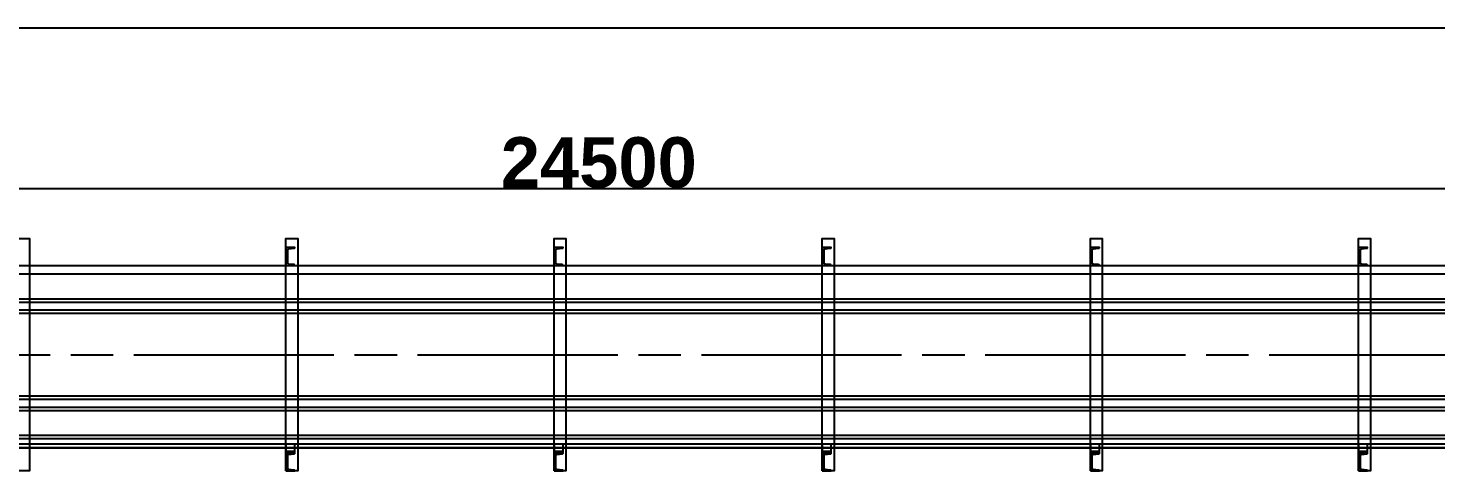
# Model space of a CAD drawing. Extents: x -115306 to 97263, y 46189 to 262006.
# Drawn here: x -14257 to -6384, y 122662 to 125140 of the extents above; entities that cross this region are included whole.
import ezdxf

# ---------------------------------------------------------------- set-up
doc = ezdxf.new("R2010")
doc.units = 0
doc.header["$LTSCALE"] = 508
doc.header["$PDMODE"] = 1
doc.header["$PDSIZE"] = -2
doc.linetypes.add('STYLE_06', pattern=[3.125, 2.083359, -0.347214, 0.347214, -0.347214])
doc.layers.get('0').update_dxf_attribs({"linetype": 'CONTINUOUS'})
doc.layers.get('DEFPOINTS').update_dxf_attribs({"linetype": 'CONTINUOUS'})
doc.layers.add('INSTALACION_NUEVA', color=7, linetype='CONTINUOUS')
doc.styles.add('ARIAL-B', font='arialbd.ttf')
doc.dimstyles.new('ISO', dxfattribs={"dimtxt": 282.222222, "dimasz": 317.5, "dimexe": 200, "dimexo": 0, "dimgap": 1, "dimtad": 1, "dimdec": 1, "dimzin": 15, "dimdsep": 46, "dimtxsty": 'ARIAL-B', "dimblk": 'VW_FILLEDARROW', "dimcen": 0, "dimadec": 0, "dimazin": 0, "dimtfac": 1, "dimtdec": 1, "dimtix": 1, "dimtmove": 0, "dimatfit": 0, "dimldrblk": 'VW_FILLEDARROW', "dimfxl": 1, "dimtolj": 1, "dimtzin": 15, "dimarcsym": 0})

# ---------------------------------------------------------------- blocks, each defined once
blk = doc.blocks.new('*U2623')
at = {"layer": 'INSTALACION_NUEVA', "color": 7, "linetype": 'Continuous'}
blk.add_line((-2184.7, 34621.3), (-2134.7, 34621.3), dxfattribs=at)
blk.add_lwpolyline([(-2184.7, 34611.3), (-2134.7, 34611.3), (-2134.7, 34661.3), (-2184.7, 34661.3)], close=True, dxfattribs=at)
blk = doc.blocks.new('*U2624')
at = {"layer": 'INSTALACION_NUEVA', "color": 7, "linetype": 'Continuous'}
blk.add_line((-684.7, 34621.3), (-634.7, 34621.3), dxfattribs=at)
blk.add_lwpolyline([(-684.7, 34611.3), (-634.7, 34611.3), (-634.7, 34661.3), (-684.7, 34661.3)], close=True, dxfattribs=at)
blk = doc.blocks.new('*U2625')
at = {"layer": 'INSTALACION_NUEVA', "color": 7, "linetype": 'Continuous'}
blk.add_line((815.3, 34621.3), (865.3, 34621.3), dxfattribs=at)
blk.add_lwpolyline([(815.3, 34611.3), (865.3, 34611.3), (865.3, 34661.3), (815.3, 34661.3)], close=True, dxfattribs=at)
blk = doc.blocks.new('*U2626')
at = {"layer": 'INSTALACION_NUEVA', "color": 7, "linetype": 'Continuous'}
blk.add_line((2315.3, 34621.3), (2365.3, 34621.3), dxfattribs=at)
blk.add_lwpolyline([(2315.3, 34611.3), (2365.3, 34611.3), (2365.3, 34661.3), (2315.3, 34661.3)], close=True, dxfattribs=at)
blk = doc.blocks.new('*U2627')
at = {"layer": 'INSTALACION_NUEVA', "color": 7, "linetype": 'Continuous'}
blk.add_line((3815.3, 34621.3), (3865.3, 34621.3), dxfattribs=at)
blk.add_lwpolyline([(3815.3, 34611.3), (3865.3, 34611.3), (3865.3, 34661.3), (3815.3, 34661.3)], close=True, dxfattribs=at)
blk = doc.blocks.new('*U2635')
at = {"layer": 'INSTALACION_NUEVA', "color": 4, "linetype": 'Continuous'}
for points in [[(11848.3, 35474.3), (11848.3, 35392.3), (-14151.7, 35392.3), (-14151.7, 35474.3)], [(11848.3, 35455.3), (11848.3, 35411.3), (-14151.7, 35411.3), (-14151.7, 35455.3)]]:
    blk.add_lwpolyline(points, close=True, dxfattribs=at)
blk = doc.blocks.new('*U2636')
at = {"layer": 'INSTALACION_NUEVA', "color": 4, "linetype": 'Continuous'}
for points in [[(11848.3, 34848.3), (11848.3, 34930.3), (-14151.7, 34930.3), (-14151.7, 34848.3)], [(11848.3, 34867.3), (11848.3, 34911.3), (-14151.7, 34911.3), (-14151.7, 34867.3)]]:
    blk.add_lwpolyline(points, close=True, dxfattribs=at)
blk = doc.blocks.new('*U2637')
at = {"layer": 'INSTALACION_NUEVA', "color": 4, "linetype": 'STYLE_06'}
blk.add_line((-14147.9, 35161.3), (11852.1, 35161.3), dxfattribs=at)
at = {"layer": 'INSTALACION_NUEVA', "color": 7, "linetype": 'Continuous'}
for points in [[(-3684.7, 34511.3), (-3684.7, 35811.3), (-3618.7, 35811.3), (-3618.7, 34511.3)], [(-2184.7, 34511.3), (-2184.7, 35811.3), (-2118.7, 35811.3), (-2118.7, 34511.3)], [(-2184.7, 35661.3), (-2134.7, 35661.3), (-2134.7, 35661.8), (-2134.7, 35662.1), (-2134.7, 35662.5), (-2134.8, 35662.8), (-2135, 35663.1), (-2135.1, 35663.4), (-2135.4, 35663.7), (-2135.6, 35663.9), (-2135.9, 35664.2), (-2136.2, 35664.4), (-2136.5, 35664.6), (-2136.9, 35664.8), (-2137.3, 35665), (-2137.7, 35665.1), (-2138.1, 35665.3), (-2138.5, 35665.3), (-2139, 35665.4), (-2154.6, 35667), (-2167.6, 35668.4), (-2168.3, 35668.5), (-2169, 35668.6), (-2169.6, 35668.8), (-2170.3, 35669), (-2170.9, 35669.3), (-2171.5, 35669.6), (-2172, 35670), (-2172.5, 35670.3), (-2173, 35670.8), (-2173.4, 35671.2), (-2173.7, 35671.7), (-2174, 35672.1), (-2174.2, 35672.6), (-2174.4, 35673.1), (-2174.5, 35673.7), (-2174.5, 35674.2), (-2174.5, 35711.3), (-2174.5, 35748.5), (-2174.5, 35749), (-2174.4, 35749.5), (-2174.2, 35750), (-2174, 35750.5), (-2173.7, 35751), (-2173.4, 35751.4), (-2173, 35751.9), (-2172.5, 35752.3), (-2172, 35752.7), (-2171.5, 35753), (-2170.9, 35753.3), (-2170.3, 35753.6), (-2169.6, 35753.8), (-2169, 35754), (-2168.3, 35754.2), (-2167.6, 35754.3), (-2154.6, 35755.6), (-2139, 35757.2), (-2138.5, 35757.3), (-2138.1, 35757.4), (-2137.7, 35757.5), (-2137.3, 35757.6), (-2136.9, 35757.8), (-2136.5, 35758), (-2136.2, 35758.2), (-2135.9, 35758.4), (-2135.6, 35758.7), (-2135.4, 35759), (-2135.1, 35759.3), (-2135, 35759.6), (-2134.8, 35759.9), (-2134.7, 35760.2), (-2134.7, 35760.5), (-2134.7, 35760.8), (-2134.7, 35761.3), (-2184.7, 35761.3), (-2184.7, 35661.3)], [(-684.7, 34511.3), (-684.7, 35811.3), (-618.7, 35811.3), (-618.7, 34511.3)], [(-684.7, 35661.3), (-634.7, 35661.3), (-634.7, 35661.8), (-634.7, 35662.1), (-634.7, 35662.5), (-634.8, 35662.8), (-635, 35663.1), (-635.1, 35663.4), (-635.4, 35663.7), (-635.6, 35663.9), (-635.9, 35664.2), (-636.2, 35664.4), (-636.5, 35664.6), (-636.9, 35664.8), (-637.3, 35665), (-637.7, 35665.1), (-638.1, 35665.3), (-638.5, 35665.3), (-639, 35665.4), (-654.6, 35667), (-667.6, 35668.4), (-668.3, 35668.5), (-669, 35668.6), (-669.6, 35668.8), (-670.3, 35669), (-670.9, 35669.3), (-671.5, 35669.6), (-672, 35670), (-672.5, 35670.3), (-673, 35670.8), (-673.4, 35671.2), (-673.7, 35671.7), (-674, 35672.1), (-674.2, 35672.6), (-674.4, 35673.1), (-674.5, 35673.7), (-674.5, 35674.2), (-674.5, 35711.3), (-674.5, 35748.5), (-674.5, 35749), (-674.4, 35749.5), (-674.2, 35750), (-674, 35750.5), (-673.7, 35751), (-673.4, 35751.4), (-673, 35751.9), (-672.5, 35752.3), (-672, 35752.7), (-671.5, 35753), (-670.9, 35753.3), (-670.3, 35753.6), (-669.6, 35753.8), (-669, 35754), (-668.3, 35754.2), (-667.6, 35754.3), (-654.6, 35755.6), (-639, 35757.2), (-638.5, 35757.3), (-638.1, 35757.4), (-637.7, 35757.5), (-637.3, 35757.6), (-636.9, 35757.8), (-636.5, 35758), (-636.2, 35758.2), (-635.9, 35758.4), (-635.6, 35758.7), (-635.4, 35759), (-635.1, 35759.3), (-635, 35759.6), (-634.8, 35759.9), (-634.7, 35760.2), (-634.7, 35760.5), (-634.7, 35760.8), (-634.7, 35761.3), (-684.7, 35761.3), (-684.7, 35661.3)], [(815.3, 34511.3), (815.3, 35811.3), (881.3, 35811.3), (881.3, 34511.3)], [(815.3, 35661.3), (865.3, 35661.3), (865.3, 35661.8), (865.3, 35662.1), (865.3, 35662.5), (865.2, 35662.8), (865, 35663.1), (864.9, 35663.4), (864.6, 35663.7), (864.4, 35663.9), (864.1, 35664.2), (863.8, 35664.4), (863.5, 35664.6), (863.1, 35664.8), (862.7, 35665), (862.3, 35665.1), (861.9, 35665.3), (861.5, 35665.3), (861, 35665.4), (845.4, 35667), (832.4, 35668.4), (831.7, 35668.5), (831, 35668.6), (830.4, 35668.8), (829.7, 35669), (829.1, 35669.3), (828.5, 35669.6), (828, 35670), (827.5, 35670.3), (827, 35670.8), (826.6, 35671.2), (826.3, 35671.7), (826, 35672.1), (825.8, 35672.6), (825.6, 35673.1), (825.5, 35673.7), (825.5, 35674.2), (825.5, 35711.3), (825.5, 35748.5), (825.5, 35749), (825.6, 35749.5), (825.8, 35750), (826, 35750.5), (826.3, 35751), (826.6, 35751.4), (827, 35751.9), (827.5, 35752.3), (828, 35752.7), (828.5, 35753), (829.1, 35753.3), (829.7, 35753.6), (830.4, 35753.8), (831, 35754), (831.7, 35754.2), (832.4, 35754.3), (845.4, 35755.6), (861, 35757.2), (861.5, 35757.3), (861.9, 35757.4), (862.3, 35757.5), (862.7, 35757.6), (863.1, 35757.8), (863.5, 35758), (863.8, 35758.2), (864.1, 35758.4), (864.4, 35758.7), (864.6, 35759), (864.9, 35759.3), (865, 35759.6), (865.2, 35759.9), (865.3, 35760.2), (865.3, 35760.5), (865.3, 35760.8), (865.3, 35761.3), (815.3, 35761.3), (815.3, 35661.3)], [(2315.3, 34511.3), (2315.3, 35811.3), (2381.3, 35811.3), (2381.3, 34511.3)], [(2315.3, 35661.3), (2365.3, 35661.3), (2365.3, 35661.8), (2365.3, 35662.1), (2365.3, 35662.5), (2365.2, 35662.8), (2365, 35663.1), (2364.9, 35663.4), (2364.6, 35663.7), (2364.4, 35663.9), (2364.1, 35664.2), (2363.8, 35664.4), (2363.5, 35664.6), (2363.1, 35664.8), (2362.7, 35665), (2362.3, 35665.1), (2361.9, 35665.3), (2361.5, 35665.3), (2361, 35665.4), (2345.4, 35667), (2332.4, 35668.4), (2331.7, 35668.5), (2331, 35668.6), (2330.4, 35668.8), (2329.7, 35669), (2329.1, 35669.3), (2328.5, 35669.6), (2328, 35670), (2327.5, 35670.3), (2327, 35670.8), (2326.6, 35671.2), (2326.3, 35671.7), (2326, 35672.1), (2325.8, 35672.6), (2325.6, 35673.1), (2325.5, 35673.7), (2325.5, 35674.2), (2325.5, 35711.3), (2325.5, 35748.5), (2325.5, 35749), (2325.6, 35749.5), (2325.8, 35750), (2326, 35750.5), (2326.3, 35751), (2326.6, 35751.4), (2327, 35751.9), (2327.5, 35752.3), (2328, 35752.7), (2328.5, 35753), (2329.1, 35753.3), (2329.7, 35753.6), (2330.4, 35753.8), (2331, 35754), (2331.7, 35754.2), (2332.4, 35754.3), (2345.4, 35755.6), (2361, 35757.2), (2361.5, 35757.3), (2361.9, 35757.4), (2362.3, 35757.5), (2362.7, 35757.6), (2363.1, 35757.8), (2363.5, 35758), (2363.8, 35758.2), (2364.1, 35758.4), (2364.4, 35758.7), (2364.6, 35759), (2364.9, 35759.3), (2365, 35759.6), (2365.2, 35759.9), (2365.3, 35760.2), (2365.3, 35760.5), (2365.3, 35760.8), (2365.3, 35761.3), (2315.3, 35761.3), (2315.3, 35661.3)], [(3815.3, 34511.3), (3815.3, 35811.3), (3881.3, 35811.3), (3881.3, 34511.3)], [(3815.3, 35661.3), (3865.3, 35661.3), (3865.3, 35661.8), (3865.3, 35662.1), (3865.3, 35662.5), (3865.2, 35662.8), (3865, 35663.1), (3864.9, 35663.4), (3864.6, 35663.7), (3864.4, 35663.9), (3864.1, 35664.2), (3863.8, 35664.4), (3863.5, 35664.6), (3863.1, 35664.8), (3862.7, 35665), (3862.3, 35665.1), (3861.9, 35665.3), (3861.5, 35665.3), (3861, 35665.4), (3845.4, 35667), (3832.4, 35668.4), (3831.7, 35668.5), (3831, 35668.6), (3830.4, 35668.8), (3829.7, 35669), (3829.1, 35669.3), (3828.5, 35669.6), (3828, 35670), (3827.5, 35670.3), (3827, 35670.8), (3826.6, 35671.2), (3826.3, 35671.7), (3826, 35672.1), (3825.8, 35672.6), (3825.6, 35673.1), (3825.5, 35673.7), (3825.5, 35674.2), (3825.5, 35711.3), (3825.5, 35748.5), (3825.5, 35749), (3825.6, 35749.5), (3825.8, 35750), (3826, 35750.5), (3826.3, 35751), (3826.6, 35751.4), (3827, 35751.9), (3827.5, 35752.3), (3828, 35752.7), (3828.5, 35753), (3829.1, 35753.3), (3829.7, 35753.6), (3830.4, 35753.8), (3831, 35754), (3831.7, 35754.2), (3832.4, 35754.3), (3845.4, 35755.6), (3861, 35757.2), (3861.5, 35757.3), (3861.9, 35757.4), (3862.3, 35757.5), (3862.7, 35757.6), (3863.1, 35757.8), (3863.5, 35758), (3863.8, 35758.2), (3864.1, 35758.4), (3864.4, 35758.7), (3864.6, 35759), (3864.9, 35759.3), (3865, 35759.6), (3865.2, 35759.9), (3865.3, 35760.2), (3865.3, 35760.5), (3865.3, 35760.8), (3865.3, 35761.3), (3815.3, 35761.3), (3815.3, 35661.3)], [(11815.3, 35611.3), (-12684.7, 35611.3), (-12684.7, 35661.3), (11815.3, 35661.3)], [(-12684.7, 34711.3), (11815.3, 34711.3), (11815.3, 34661.3), (-12684.7, 34661.3)], [(-2184.7, 34511.3), (-2134.7, 34511.3), (-2134.7, 34511.8), (-2134.7, 34512.1), (-2134.7, 34512.5), (-2134.8, 34512.8), (-2135, 34513.1), (-2135.1, 34513.4), (-2135.4, 34513.7), (-2135.6, 34513.9), (-2135.9, 34514.2), (-2136.2, 34514.4), (-2136.5, 34514.6), (-2136.9, 34514.8), (-2137.3, 34515), (-2137.7, 34515.1), (-2138.1, 34515.3), (-2138.5, 34515.3), (-2139, 34515.4), (-2154.6, 34517), (-2167.6, 34518.4), (-2168.3, 34518.5), (-2169, 34518.6), (-2169.6, 34518.8), (-2170.3, 34519), (-2170.9, 34519.3), (-2171.5, 34519.6), (-2172, 34520), (-2172.5, 34520.3), (-2173, 34520.8), (-2173.4, 34521.2), (-2173.7, 34521.7), (-2174, 34522.1), (-2174.2, 34522.6), (-2174.4, 34523.1), (-2174.5, 34523.7), (-2174.5, 34524.2), (-2174.5, 34561.3), (-2174.5, 34598.5), (-2174.5, 34599), (-2174.4, 34599.5), (-2174.2, 34600), (-2174, 34600.5), (-2173.7, 34601), (-2173.4, 34601.4), (-2173, 34601.9), (-2172.5, 34602.3), (-2172, 34602.7), (-2171.5, 34603), (-2170.9, 34603.3), (-2170.3, 34603.6), (-2169.6, 34603.8), (-2169, 34604), (-2168.3, 34604.2), (-2167.6, 34604.3), (-2154.6, 34605.6), (-2139, 34607.2), (-2138.5, 34607.3), (-2138.1, 34607.4), (-2137.7, 34607.5), (-2137.3, 34607.6), (-2136.9, 34607.8), (-2136.5, 34608), (-2136.2, 34608.2), (-2135.9, 34608.4), (-2135.6, 34608.7), (-2135.4, 34609), (-2135.1, 34609.3), (-2135, 34609.6), (-2134.8, 34609.9), (-2134.7, 34610.2), (-2134.7, 34610.5), (-2134.7, 34610.8), (-2134.7, 34611.3), (-2184.7, 34611.3), (-2184.7, 34511.3)], [(-684.7, 34511.3), (-634.7, 34511.3), (-634.7, 34511.8), (-634.7, 34512.1), (-634.7, 34512.5), (-634.8, 34512.8), (-635, 34513.1), (-635.1, 34513.4), (-635.4, 34513.7), (-635.6, 34513.9), (-635.9, 34514.2), (-636.2, 34514.4), (-636.5, 34514.6), (-636.9, 34514.8), (-637.3, 34515), (-637.7, 34515.1), (-638.1, 34515.3), (-638.5, 34515.3), (-639, 34515.4), (-654.6, 34517), (-667.6, 34518.4), (-668.3, 34518.5), (-669, 34518.6), (-669.6, 34518.8), (-670.3, 34519), (-670.9, 34519.3), (-671.5, 34519.6), (-672, 34520), (-672.5, 34520.3), (-673, 34520.8), (-673.4, 34521.2), (-673.7, 34521.7), (-674, 34522.1), (-674.2, 34522.6), (-674.4, 34523.1), (-674.5, 34523.7), (-674.5, 34524.2), (-674.5, 34561.3), (-674.5, 34598.5), (-674.5, 34599), (-674.4, 34599.5), (-674.2, 34600), (-674, 34600.5), (-673.7, 34601), (-673.4, 34601.4), (-673, 34601.9), (-672.5, 34602.3), (-672, 34602.7), (-671.5, 34603), (-670.9, 34603.3), (-670.3, 34603.6), (-669.6, 34603.8), (-669, 34604), (-668.3, 34604.2), (-667.6, 34604.3), (-654.6, 34605.6), (-639, 34607.2), (-638.5, 34607.3), (-638.1, 34607.4), (-637.7, 34607.5), (-637.3, 34607.6), (-636.9, 34607.8), (-636.5, 34608), (-636.2, 34608.2), (-635.9, 34608.4), (-635.6, 34608.7), (-635.4, 34609), (-635.1, 34609.3), (-635, 34609.6), (-634.8, 34609.9), (-634.7, 34610.2), (-634.7, 34610.5), (-634.7, 34610.8), (-634.7, 34611.3), (-684.7, 34611.3), (-684.7, 34511.3)], [(815.3, 34511.3), (865.3, 34511.3), (865.3, 34511.8), (865.3, 34512.1), (865.3, 34512.5), (865.2, 34512.8), (865, 34513.1), (864.9, 34513.4), (864.6, 34513.7), (864.4, 34513.9), (864.1, 34514.2), (863.8, 34514.4), (863.5, 34514.6), (863.1, 34514.8), (862.7, 34515), (862.3, 34515.1), (861.9, 34515.3), (861.5, 34515.3), (861, 34515.4), (845.4, 34517), (832.4, 34518.4), (831.7, 34518.5), (831, 34518.6), (830.4, 34518.8), (829.7, 34519), (829.1, 34519.3), (828.5, 34519.6), (828, 34520), (827.5, 34520.3), (827, 34520.8), (826.6, 34521.2), (826.3, 34521.7), (826, 34522.1), (825.8, 34522.6), (825.6, 34523.1), (825.5, 34523.7), (825.5, 34524.2), (825.5, 34561.3), (825.5, 34598.5), (825.5, 34599), (825.6, 34599.5), (825.8, 34600), (826, 34600.5), (826.3, 34601), (826.6, 34601.4), (827, 34601.9), (827.5, 34602.3), (828, 34602.7), (828.5, 34603), (829.1, 34603.3), (829.7, 34603.6), (830.4, 34603.8), (831, 34604), (831.7, 34604.2), (832.4, 34604.3), (845.4, 34605.6), (861, 34607.2), (861.5, 34607.3), (861.9, 34607.4), (862.3, 34607.5), (862.7, 34607.6), (863.1, 34607.8), (863.5, 34608), (863.8, 34608.2), (864.1, 34608.4), (864.4, 34608.7), (864.6, 34609), (864.9, 34609.3), (865, 34609.6), (865.2, 34609.9), (865.3, 34610.2), (865.3, 34610.5), (865.3, 34610.8), (865.3, 34611.3), (815.3, 34611.3), (815.3, 34511.3)], [(2315.3, 34511.3), (2365.3, 34511.3), (2365.3, 34511.8), (2365.3, 34512.1), (2365.3, 34512.5), (2365.2, 34512.8), (2365, 34513.1), (2364.9, 34513.4), (2364.6, 34513.7), (2364.4, 34513.9), (2364.1, 34514.2), (2363.8, 34514.4), (2363.5, 34514.6), (2363.1, 34514.8), (2362.7, 34515), (2362.3, 34515.1), (2361.9, 34515.3), (2361.5, 34515.3), (2361, 34515.4), (2345.4, 34517), (2332.4, 34518.4), (2331.7, 34518.5), (2331, 34518.6), (2330.4, 34518.8), (2329.7, 34519), (2329.1, 34519.3), (2328.5, 34519.6), (2328, 34520), (2327.5, 34520.3), (2327, 34520.8), (2326.6, 34521.2), (2326.3, 34521.7), (2326, 34522.1), (2325.8, 34522.6), (2325.6, 34523.1), (2325.5, 34523.7), (2325.5, 34524.2), (2325.5, 34561.3), (2325.5, 34598.5), (2325.5, 34599), (2325.6, 34599.5), (2325.8, 34600), (2326, 34600.5), (2326.3, 34601), (2326.6, 34601.4), (2327, 34601.9), (2327.5, 34602.3), (2328, 34602.7), (2328.5, 34603), (2329.1, 34603.3), (2329.7, 34603.6), (2330.4, 34603.8), (2331, 34604), (2331.7, 34604.2), (2332.4, 34604.3), (2345.4, 34605.6), (2361, 34607.2), (2361.5, 34607.3), (2361.9, 34607.4), (2362.3, 34607.5), (2362.7, 34607.6), (2363.1, 34607.8), (2363.5, 34608), (2363.8, 34608.2), (2364.1, 34608.4), (2364.4, 34608.7), (2364.6, 34609), (2364.9, 34609.3), (2365, 34609.6), (2365.2, 34609.9), (2365.3, 34610.2), (2365.3, 34610.5), (2365.3, 34610.8), (2365.3, 34611.3), (2315.3, 34611.3), (2315.3, 34511.3)], [(3815.3, 34511.3), (3865.3, 34511.3), (3865.3, 34511.8), (3865.3, 34512.1), (3865.3, 34512.5), (3865.2, 34512.8), (3865, 34513.1), (3864.9, 34513.4), (3864.6, 34513.7), (3864.4, 34513.9), (3864.1, 34514.2), (3863.8, 34514.4), (3863.5, 34514.6), (3863.1, 34514.8), (3862.7, 34515), (3862.3, 34515.1), (3861.9, 34515.3), (3861.5, 34515.3), (3861, 34515.4), (3845.4, 34517), (3832.4, 34518.4), (3831.7, 34518.5), (3831, 34518.6), (3830.4, 34518.8), (3829.7, 34519), (3829.1, 34519.3), (3828.5, 34519.6), (3828, 34520), (3827.5, 34520.3), (3827, 34520.8), (3826.6, 34521.2), (3826.3, 34521.7), (3826, 34522.1), (3825.8, 34522.6), (3825.6, 34523.1), (3825.5, 34523.7), (3825.5, 34524.2), (3825.5, 34561.3), (3825.5, 34598.5), (3825.5, 34599), (3825.6, 34599.5), (3825.8, 34600), (3826, 34600.5), (3826.3, 34601), (3826.6, 34601.4), (3827, 34601.9), (3827.5, 34602.3), (3828, 34602.7), (3828.5, 34603), (3829.1, 34603.3), (3829.7, 34603.6), (3830.4, 34603.8), (3831, 34604), (3831.7, 34604.2), (3832.4, 34604.3), (3845.4, 34605.6), (3861, 34607.2), (3861.5, 34607.3), (3861.9, 34607.4), (3862.3, 34607.5), (3862.7, 34607.6), (3863.1, 34607.8), (3863.5, 34608), (3863.8, 34608.2), (3864.1, 34608.4), (3864.4, 34608.7), (3864.6, 34609), (3864.9, 34609.3), (3865, 34609.6), (3865.2, 34609.9), (3865.3, 34610.2), (3865.3, 34610.5), (3865.3, 34610.8), (3865.3, 34611.3), (3815.3, 34611.3), (3815.3, 34511.3)]]:
    blk.add_lwpolyline(points, close=True, dxfattribs=at)
at = {"layer": 'INSTALACION_NUEVA', "color": 4, "linetype": 'Continuous'}
blk.add_lwpolyline([(-14151.5, 34641.3), (11748.5, 34641.3), (11748.5, 34691.3), (-14151.5, 34691.3)], close=True, dxfattribs=at)
at = {"layer": 'INSTALACION_NUEVA', "color": 4}
for name in ['*U2635', '*U2636']:
    blk.add_blockref(name, (0, 0), dxfattribs=at)
at = {"layer": 'INSTALACION_NUEVA', "color": 7}
for name in ['*U2623', '*U2624', '*U2625', '*U2626', '*U2627']:
    blk.add_blockref(name, (0, 0), dxfattribs=at)
blk = doc.blocks.new('*U2642')
at = {"layer": 'INSTALACION_NUEVA', "color": 4, "linetype": 'STYLE_06'}
blk.add_line((-14086.6, 35161.4), (11880.4, 35161.4), dxfattribs=at)
at = {"layer": 'INSTALACION_NUEVA', "color": 4}
blk.add_blockref('*U2637', (0, 0), dxfattribs=at)
blk = doc.blocks.new('VW_FILLEDARROW')
at = {"color": 0}
blk.add_solid([(0, 0), (-0.93, -0.249), (-0.93, 0.249)], dxfattribs=at)
blk = doc.blocks.new('*D3640')
at = {"layer": 'DEFPOINTS', "color": 0, "linetype": 'Continuous'}
for p in [(-23315.6, 124241.7), (-23315.6, 123790.1), (1184.4, 123790.1)]:
    blk.add_point(p, dxfattribs=at)
at = {"layer": 'INSTALACION_NUEVA', "color": 0, "linetype": 'Continuous', "lineweight": -2}
for p, q in [((-23315.6, 123790.1), (-23315.6, 124441.7)), ((1184.4, 123790.1), (1184.4, 124441.7)), ((866.9, 124241.7), (-22998.1, 124241.7))]:
    blk.add_line(p, q, dxfattribs=at)
at = {"layer": 'INSTALACION_NUEVA', "color": 0, "linetype": 'Continuous', "lineweight": -2, "xscale": 317.5, "yscale": 317.5, "zscale": 317.5, "rotation": 180}
blk.add_blockref('VW_FILLEDARROW', (-23315.6, 124241.7), dxfattribs=at)
at = {"layer": 'INSTALACION_NUEVA', "color": 0, "linetype": 'Continuous', "lineweight": -2, "xscale": 317.5, "yscale": 317.5, "zscale": 317.5}
blk.add_blockref('VW_FILLEDARROW', (1184.4, 124241.7), dxfattribs=at)
at = {"layer": 'INSTALACION_NUEVA', "color": 0, "linetype": 'Continuous', "insert": (-11065.6, 124386.8), "char_height": 282.22, "attachment_point": 5, "style": 'ARIAL-B'}
blk.add_mtext('\\A1;24500', dxfattribs=at)

msp = doc.modelspace()

# ---------------------------------------------------------------- linework, layer by layer
at = {"layer": 'INSTALACION_NUEVA', "color": 4, "linetype": 'Continuous'}
msp.add_line((42539.76, 125140.22), (-35880.24, 125140.22), dxfattribs=at)
at = {"layer": 'INSTALACION_NUEVA', "linetype": 'Continuous'}
msp.add_line((-30845.04, 122790.67), (44033.92, 122790.67), dxfattribs=at)

# ---------------------------------------------------------------- block references
at = {"layer": 'INSTALACION_NUEVA', "color": 4}
msp.add_blockref('*U2642', (-10630.95, 88151.12), dxfattribs=at)

# ---------------------------------------------------------------- dimensions: what is measured, and where the dimension line sits
at = {"layer": 'INSTALACION_NUEVA', "color": 4, "linetype": 'Continuous'}
dim = msp.add_linear_dim(base=(-23315.6, 124241.73), p1=(1184.4, 123790.14), p2=(-23315.6, 123790.14), dimstyle='ISO', override={"dimgap": 1, "dimpost": '<>', "dimtxsty": 'ARIAL-B'}, dxfattribs=at)
dim.commit()
dim.dimension.update_dxf_attribs({"geometry": '*D3640', "text_midpoint": (-11065.6, 124386.83)})

doc.saveas('drawing.dxf')
